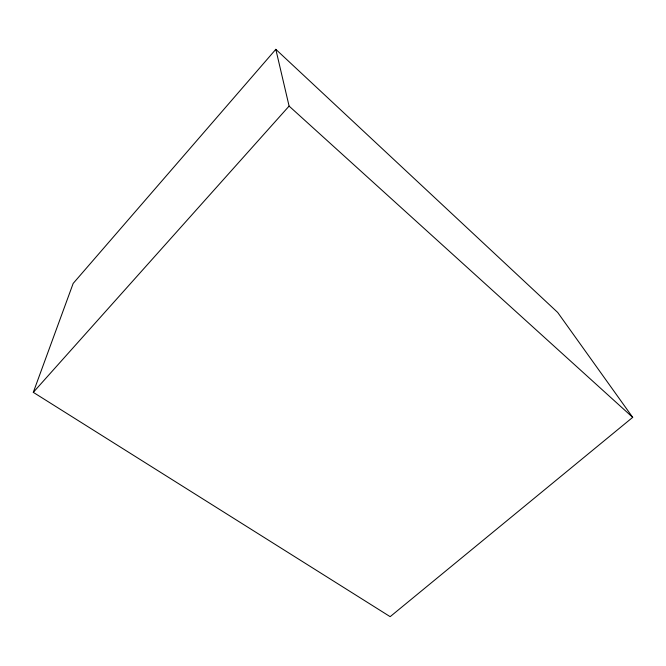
<?xml version="1.0" encoding="UTF-8"?>
<svg xmlns="http://www.w3.org/2000/svg" width="666" height="666" viewBox="0 0 666 666"><rect width="100%" height="100%" fill="white"/><g stroke="black" fill="none" stroke-linecap="round" stroke-linejoin="round"><path stroke-width="1" d="M33.3 392.341L73.16 283.441L275.816 49.334L557.683 312.437L632.7 417.357L390.159 616.666L33.3 392.341L289.094 106.094L275.816 49.334M289.094 106.094L632.7 417.357"/></g></svg>
